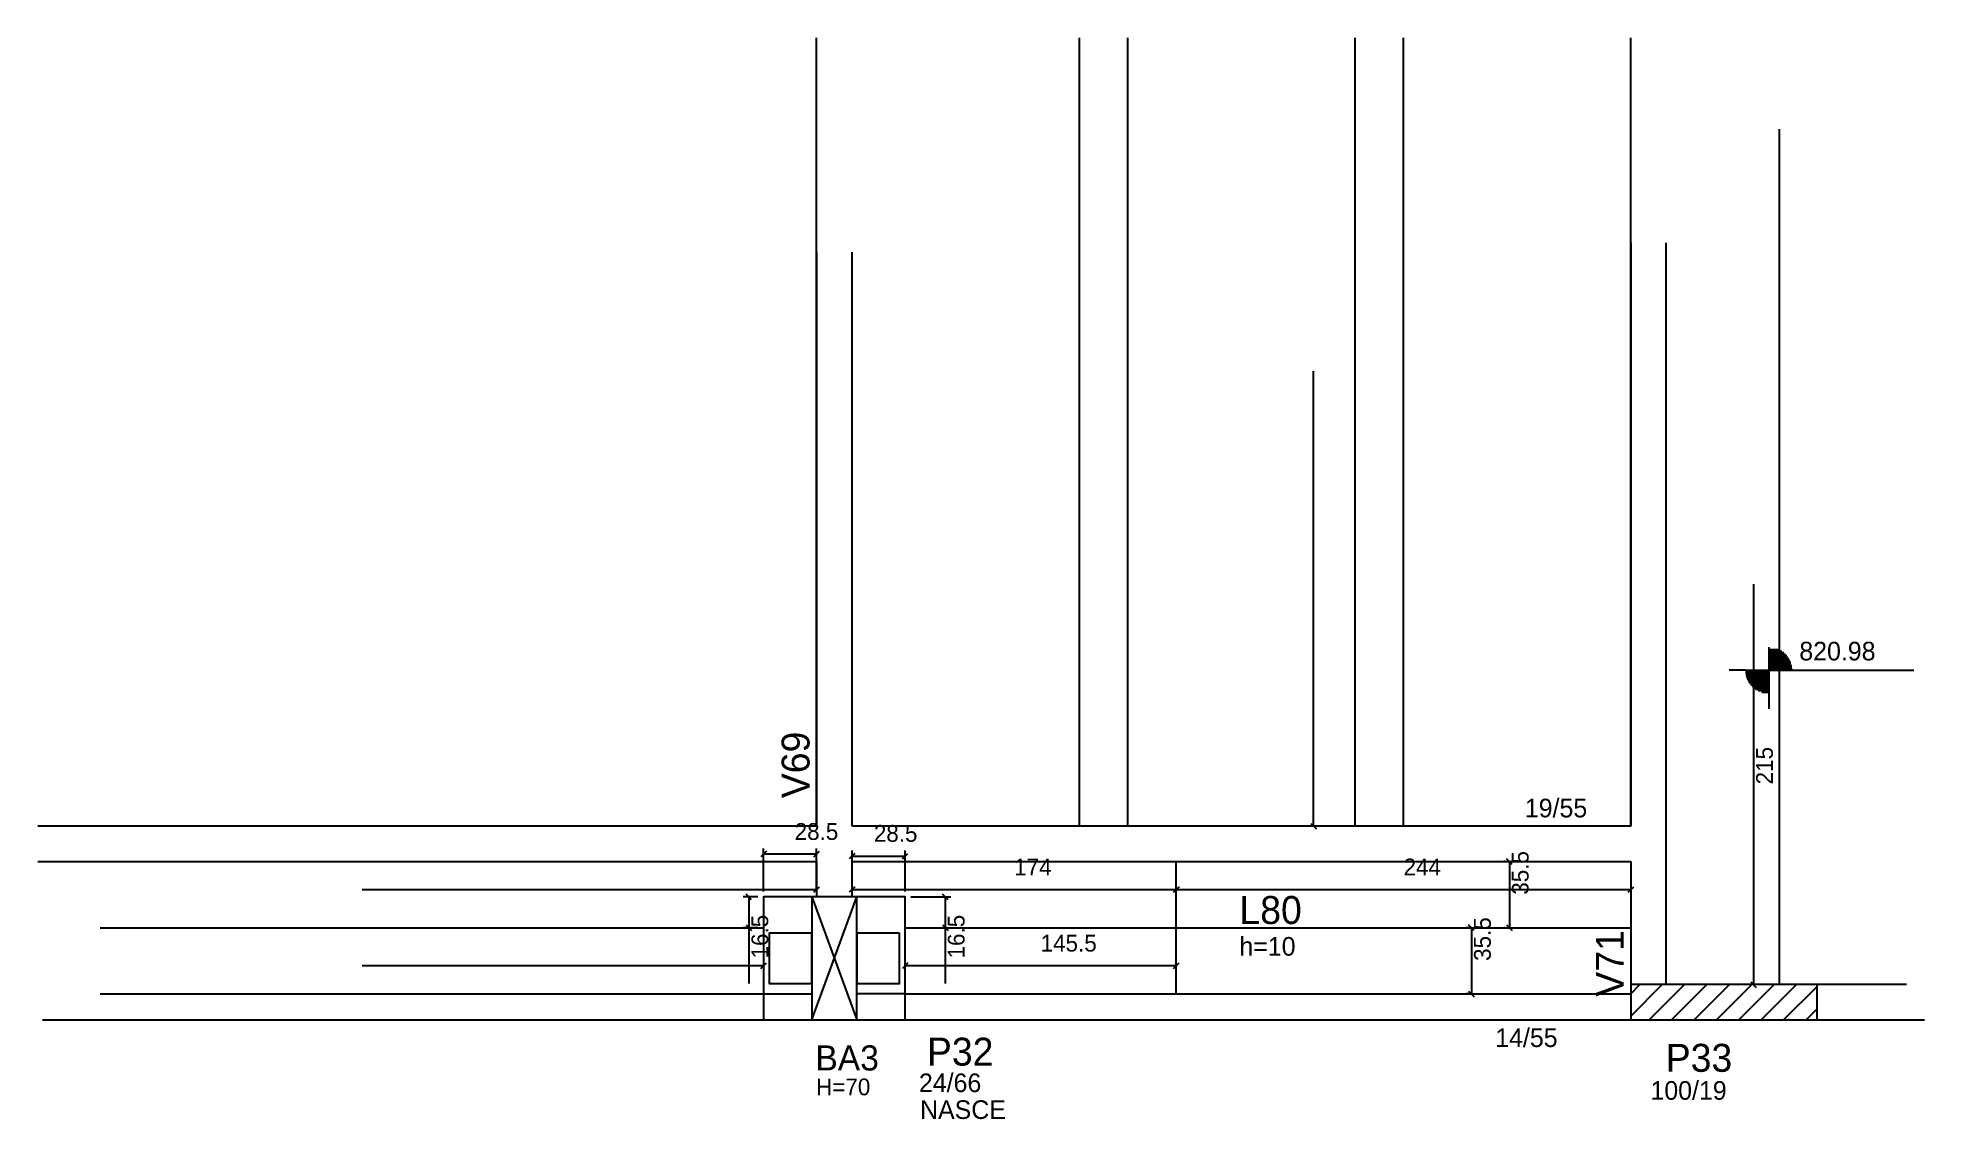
# Model space of a CAD drawing. Header units: metres. Extents: x 5575 to 6588, y 1927 to 2507.
import ezdxf

# ---------------------------------------------------------------- set-up
doc = ezdxf.new("R2010")
doc.units = ezdxf.units.M
for name, color, linetype in [('1', 7, 'Continuous'), ('3', 7, 'Continuous'), ('4', 7, 'Continuous'), ('7', 7, 'Continuous'), ('Painéis', 7, 'Continuous')]:
    doc.layers.add(name, color=color, linetype=linetype)

msp = doc.modelspace()

# ---------------------------------------------------------------- linework, layer by layer
at = {"layer": '1', "color": 1, "lineweight": 25}
for p, q in [((5990.7, 1980.2), (6014.7, 2046.2)), ((5990.7, 2046.2), (6014.7, 1980.2))]:
    msp.add_line(p, q, dxfattribs=at)
at = {"layer": '3', "color": 3, "lineweight": 25}
for p, q in [((6504.2, 2180.3), (6504.2, 2155.3)), ((6504.2, 2178.9), (6509.9, 2178.9)), ((6504.2, 2178.1), (6511.3, 2178.1)), ((6504.2, 2177.3), (6512.3, 2177.3)), ((6491.7, 2167.8), (6483, 2167.8)), ((6491.7, 2167.8), (6516.7, 2167.8)), ((6504.2, 2167), (6491.7, 2167)), ((6504.2, 2176.5), (6513.2, 2176.5)), ((6504.2, 2175.7), (6513.9, 2175.7)), ((6504.2, 2174.9), (6514.5, 2174.9)), ((6504.2, 2174.2), (6515, 2174.2)), ((6504.2, 2173.4), (6515.4, 2173.4)), ((6504.2, 2172.6), (6515.8, 2172.6)), ((6504.2, 2171.8), (6516.1, 2171.8)), ((6504.2, 2171), (6516.3, 2171)), ((6504.2, 2170.2), (6516.5, 2170.2)), ((6504.2, 2169.4), (6516.6, 2169.4)), ((6504.2, 2168.6), (6516.7, 2168.6)), ((6516.7, 2167.8), (6582, 2167.8)), ((6504.2, 2166.2), (6491.8, 2166.2)), ((6504.2, 2165.4), (6491.9, 2165.4)), ((6504.2, 2164.6), (6492.1, 2164.6)), ((6504.2, 2163.8), (6492.3, 2163.8)), ((6504.2, 2163.1), (6492.6, 2163.1)), ((6504.2, 2162.3), (6493, 2162.3)), ((6504.2, 2161.5), (6493.4, 2161.5)), ((6504.2, 2160.7), (6493.9, 2160.7)), ((6504.2, 2159.9), (6494.5, 2159.9)), ((6504.2, 2159.1), (6495.2, 2159.1)), ((6504.2, 2158.3), (6496.1, 2158.3)), ((6504.2, 2157.5), (6497.1, 2157.5)), ((6504.2, 2156.7), (6498.5, 2156.7)), ((6504.2, 2155.9), (6500.4, 2155.9)), ((6504.2, 2155.3), (6504.2, 2147.1)), ((6430.2, 1982.3), (6447, 1999.2)), ((6430.2, 1994.3), (6435, 1999.2)), ((6440, 1980.2), (6459, 1999.2)), ((6452, 1980.2), (6471, 1999.2)), ((6464.1, 1980.2), (6483.1, 1999.2)), ((6476.1, 1980.2), (6495.1, 1999.2)), ((6488.1, 1980.2), (6507.1, 1999.2)), ((6500.1, 1980.2), (6519.1, 1999.2)), ((6512.1, 1980.2), (6530.2, 1998.2)), ((5608.7, 1994.2), (5964.7, 1994.2)), ((5964.7, 1994.2), (5990.7, 1994.2)), ((6040.7, 1994.2), (6014.7, 1994.2)), ((6040.7, 1994.2), (6430.2, 1994.2)), ((6524.2, 1980.2), (6530.2, 1986.2)), ((5577.7, 1980.2), (5993.2, 1980.2)), ((6012.2, 1980.2), (6430.2, 1980.2))]:
    msp.add_line(p, q, dxfattribs=at)
for points in [[(5993.2, 2392.2), (5993.2, 2084.2)], [(6012.2, 2084.2), (6012.2, 2392.2)], [(6430.2, 2397.2), (6430.2, 2084.2)], [(6449.2, 2074.7), (6449.2, 2397.2)], [(5993.2, 2084.2), (5575.2, 2084.2)], [(6430.2, 2084.2), (6012.2, 2084.2)], [(6449.2, 1999.2), (6449.2, 2074.7)], [(5575.2, 2065.2), (5993.2, 2065.2)], [(5993.2, 2065.2), (5993.2, 2046.2)], [(6012.2, 2065.2), (6430.2, 2065.2)], [(6012.2, 2046.2), (6012.2, 2065.2)], [(6430.2, 2065.2), (6430.2, 1999.2)], [(5964.7, 1980.2), (6040.7, 1980.2), (6040.7, 2046.2), (5964.7, 2046.2), (5964.7, 1980.2)], [(6578.2, 1999.2), (6530.2, 1999.2)], [(6530.2, 1980.2), (6587.7, 1980.2)]]:
    msp.add_lwpolyline(points, dxfattribs=at)
at = {"layer": '7', "color": 7, "lineweight": 25}
for points in [[(5990.7, 1980.2), (6014.7, 1980.2), (6014.7, 2046.2), (5990.7, 2046.2), (5990.7, 1980.2)], [(5990.7, 2026.7), (5967.7, 2026.7), (5967.7, 1999.7), (5990.7, 1999.7), (5990.7, 2026.7)], [(6037.7, 2026.7), (6014.7, 2026.7), (6014.7, 1999.7), (6037.7, 1999.7), (6037.7, 2026.7)], [(6430.2, 1980.2), (6530.2, 1980.2), (6530.2, 1999.2), (6430.2, 1999.2), (6430.2, 1980.2)]]:
    msp.add_lwpolyline(points, dxfattribs=at)
at = {"layer": 'Painéis', "color": 200, "lineweight": 25}
for p, q in [((5993.2, 2084.2), (5993.2, 2507.2)), ((6134.2, 2084.2), (6134.2, 2507.2)), ((6160.2, 2084.2), (6160.2, 2507.2)), ((6282.2, 2084.2), (6282.2, 2507.2)), ((6308.2, 2084.2), (6308.2, 2507.2)), ((6430.2, 2084.2), (6430.2, 2507.2)), ((6509.7, 2458.1), (6509.7, 1999.1)), ((5993.2, 2084.2), (5575.2, 2084.2)), ((6430.2, 2084.2), (6012.2, 2084.2)), ((6186.2, 1994.2), (6186.2, 2065.2)), ((5608.7, 2029.7), (5964.7, 2029.7)), ((6040.7, 2029.7), (6430.2, 2029.7))]:
    msp.add_line(p, q, dxfattribs=at)
at = {"layer": 'Painéis', "color": 4, "lineweight": 25}
for p, q in [((6259.9, 2084.2), (6259.9, 2328.2)), ((6496, 2214.1), (6496, 1999.1)), ((5964.7, 2049.2), (5964.7, 2072.2)), ((5993.2, 2069.2), (5964.7, 2069.2)), ((5993.2, 2049.2), (5993.2, 2072.2)), ((6012.2, 2049.2), (6012.2, 2071.1)), ((6012.2, 2068.1), (6040.7, 2068.1)), ((6040.7, 2049.2), (6040.7, 2071.1)), ((6362.8, 2065.2), (6362, 2065.2)), ((6365, 2065.2), (6365, 2029.7)), ((5749.2, 2050.2), (5993.2, 2050.2)), ((5961.7, 2046.2), (5953.8, 2046.2)), ((5956.8, 2046.2), (5956.8, 2029.7)), ((6012.2, 2050.2), (6186.2, 2050.2)), ((6043.7, 2046.2), (6065.2, 2046.2)), ((6062.2, 2046.2), (6062.2, 2029.7)), ((6186.2, 2050.2), (6430.2, 2050.2)), ((5961.7, 2029.7), (5953.8, 2029.7)), ((5956.8, 2029.7), (5956.8, 1999.7)), ((6043.7, 2029.7), (6065.2, 2029.7)), ((6062.2, 2029.7), (6062.2, 1999.7)), ((6343.5, 2029.7), (6341.6, 2029.7)), ((6344.6, 2029.7), (6344.6, 1994.2)), ((6362.8, 2029.7), (6362, 2029.7)), ((5964.7, 2009.3), (5749.2, 2009.3)), ((6186.2, 2009.3), (6040.7, 2009.3)), ((6343.5, 1994.2), (6341.6, 1994.2))]:
    msp.add_line(p, q, dxfattribs=at)
at = {"layer": 'Painéis', "color": 0, "lineweight": 25}
for p, q in [((6258.4, 2085.7), (6261.4, 2082.7)), ((5966.2, 2070.7), (5963.2, 2067.7)), ((5991.7, 2067.7), (5994.7, 2070.7)), ((6013.7, 2069.6), (6010.7, 2066.6)), ((6039.2, 2066.6), (6042.2, 2069.6)), ((6366.5, 2063.7), (6363.5, 2066.7)), ((5958.3, 2044.7), (5955.3, 2047.7)), ((5991.7, 2048.7), (5994.7, 2051.7)), ((6013.7, 2051.7), (6010.7, 2048.7)), ((6063.7, 2044.7), (6060.7, 2047.7)), ((6184.7, 2048.7), (6187.7, 2051.7)), ((6187.7, 2051.7), (6184.7, 2048.7)), ((6428.7, 2048.7), (6431.7, 2051.7)), ((5955.3, 2031.2), (5958.3, 2028.2)), ((6060.7, 2031.2), (6063.7, 2028.2)), ((6346.1, 2028.2), (6343.1, 2031.2)), ((6363.5, 2031.2), (6366.5, 2028.2)), ((5963.2, 2007.8), (5966.2, 2010.8)), ((6042.2, 2010.8), (6039.2, 2007.8)), ((6184.7, 2007.8), (6187.7, 2010.8)), ((6343.1, 1995.7), (6346.1, 1992.7)), ((6494.5, 2000.6), (6497.5, 1997.6))]:
    msp.add_line(p, q, dxfattribs=at)

# ---------------------------------------------------------------- texts
at = {"layer": '3', "color": 3, "lineweight": 25}
for s, height, p in [('820.98', 10, (6520.6, 2173.1)), ('19/55', 10, (6373.3, 2088.9)), ('h=10', 10, (6220.1, 2014.7)), ('14/55', 10, (6357.4, 1965.7)), ('H=70', 9, (5992.9, 1939.8)), ('24/66', 10, (6048.1, 1941.5)), ('100/19', 10, (6440.7, 1937.4)), ('NASCE', 10, (6048.7, 1927.1))]:
    msp.add_text(s, height=height, dxfattribs=at).set_placement(p)
at = {"layer": '4', "color": 4, "lineweight": 25}
for s, p in [('V69', (5989.4, 2099.2)), ('V71', (6426.4, 1992.7))]:
    msp.add_text(s, height=15, rotation=90, dxfattribs=at).set_placement(p)
for s, height, p in [('L80', 15, (6220.1, 2031.7)), ('BA3', 13.5, (5992.5, 1953.1)), ('P32', 15, (6052.4, 1955.7)), ('P33', 15, (6448.9, 1952.4))]:
    msp.add_text(s, height=height, dxfattribs=at).set_placement(p)
at = {"layer": 'Painéis', "color": 240, "lineweight": 25}
for s, p in [('215', (6506.4, 2106.6)), ('35.5', (6375.3, 2047.4)), ('16.5', (5967.2, 2013.2)), ('16.5', (6072.6, 2013.2)), ('35.5', (6355, 2011.9))]:
    msp.add_text(s, height=9, rotation=90, dxfattribs=at).set_placement(p)
for s, p in [('28.5', (5981.4, 2076.8)), ('28.5', (6023.9, 2075.8)), ('174', (6099.2, 2057.8)), ('244', (6308.2, 2057.8)), ('145.5', (6113.4, 2016.9))]:
    msp.add_text(s, height=9, dxfattribs=at).set_placement(p)

doc.saveas('drawing.dxf')
